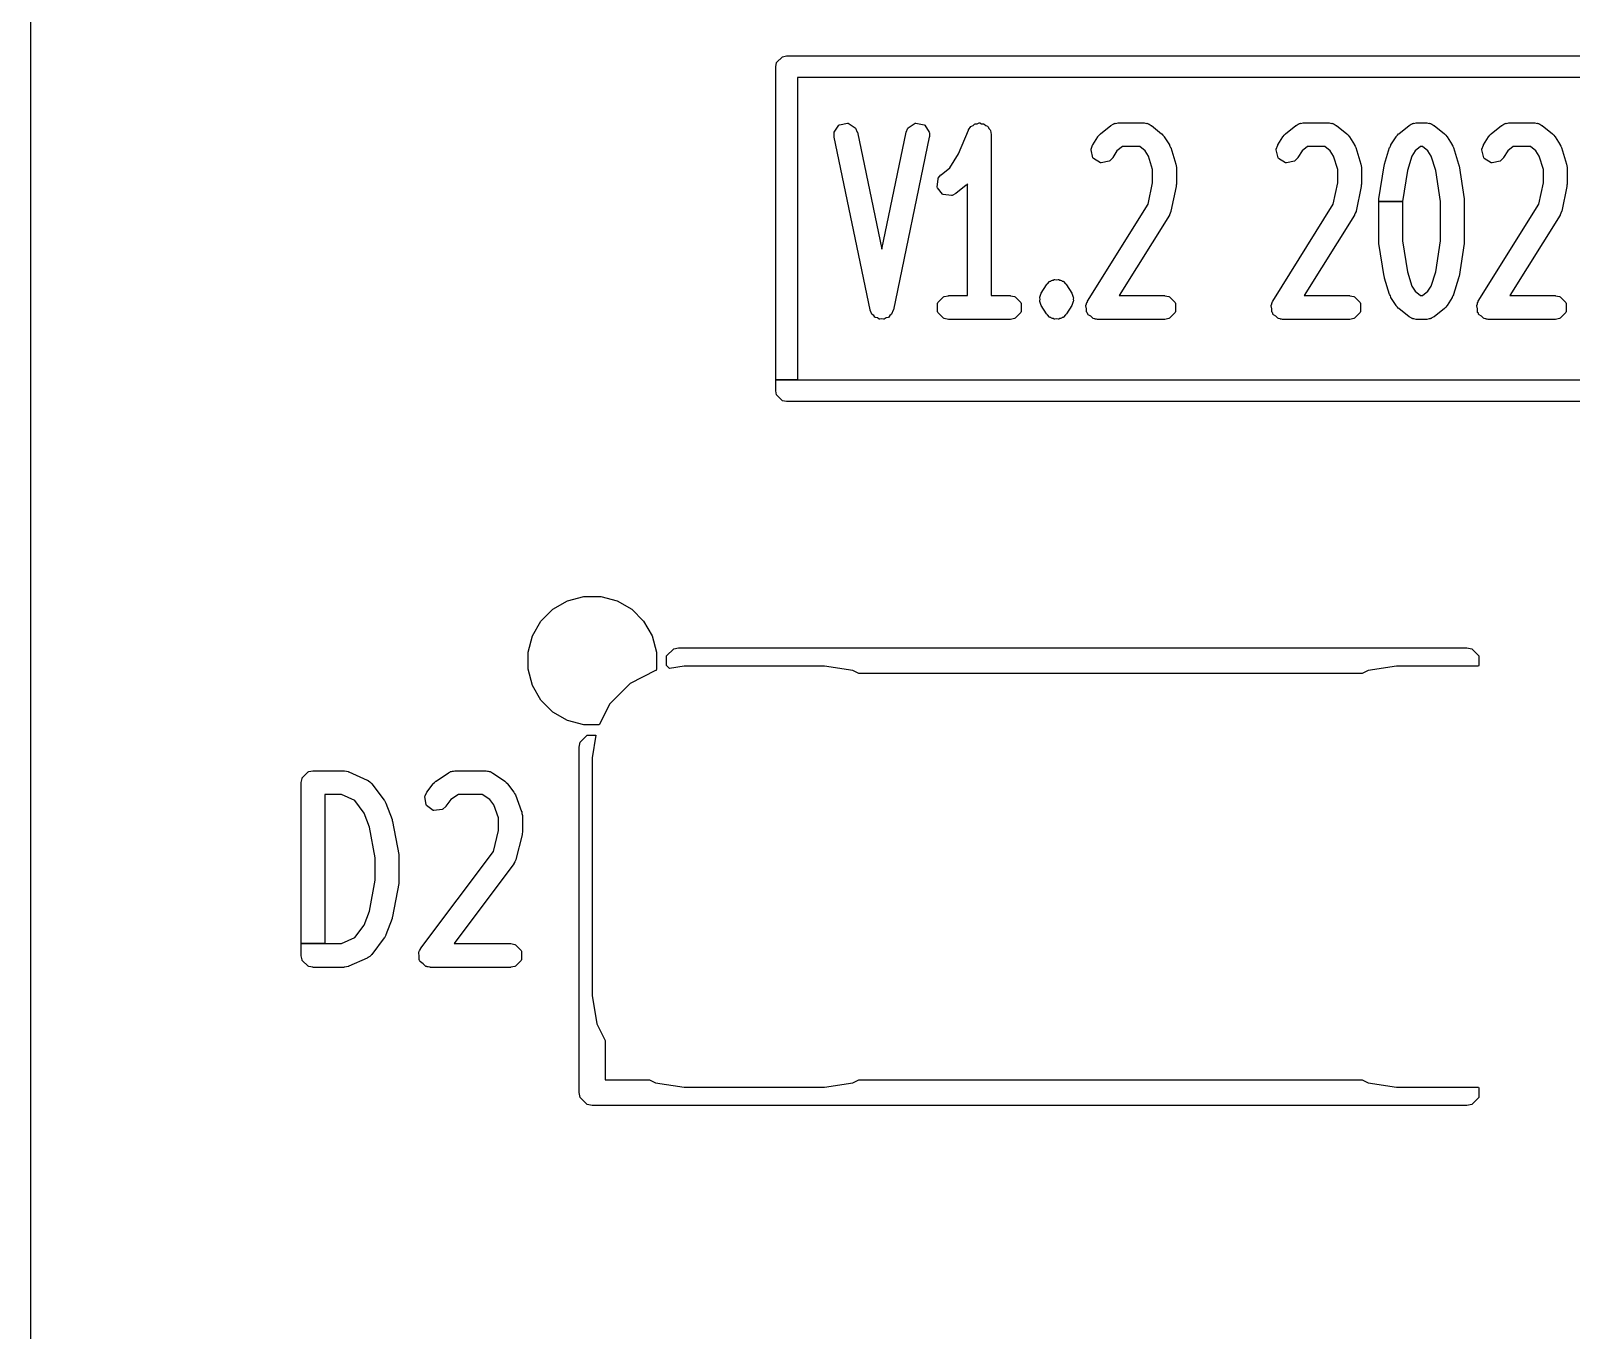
# Model space of a CAD drawing. Header units: millimetres. Extents: x 0 to 98, y 0 to 67.8.
# Drawn here: x 0 to 7.13, y 46.65 to 52.67 of the extents above; entities that cross this region are included whole.
import ezdxf

# ---------------------------------------------------------------- set-up
doc = ezdxf.new("R2010")
doc.units = ezdxf.units.MM
doc.layers.add('Edge.Cuts', color=254, linetype='CONTINUOUS', true_color=0xd0d2cd)

msp = doc.modelspace()

# ---------------------------------------------------------------- linework, layer by layer
at = {"layer": 'Edge.Cuts', "linetype": 'CONTINUOUS'}
for p, q in [((0, 0), (0, 67.8)), ((3.45, 52.5), (3.453806, 52.519134)), ((3.453806, 52.519134), (3.480866, 52.546194)), ((3.480866, 52.546194), (3.5, 52.55)), ((3.5, 52.55), (11, 52.55)), ((3.45, 51.05), (3.45, 52.5)), ((10.95, 52.45), (3.55, 52.45)), ((3.55, 52.45), (3.55, 51.05)), ((3.720505, 52.197155), (3.741477, 52.229166)), ((3.741477, 52.229166), (3.744639, 52.231321)), ((3.744639, 52.231321), (3.782102, 52.239125)), ((3.782102, 52.239125), (3.785862, 52.238412)), ((3.785862, 52.238412), (3.817873, 52.21744)), ((3.817873, 52.21744), (3.819735, 52.215213)), ((4.061222, 52.215214), (4.063084, 52.217441)), ((4.063084, 52.217441), (4.095095, 52.238413)), ((4.095095, 52.238413), (4.098855, 52.239126)), ((4.098855, 52.239126), (4.136318, 52.231321)), ((4.136318, 52.231321), (4.13948, 52.229166)), ((4.13948, 52.229166), (4.160453, 52.197156)), ((4.342554, 52.207123), (4.353427, 52.223321)), ((4.353427, 52.223321), (4.355674, 52.225157)), ((4.355674, 52.225157), (4.363898, 52.228545)), ((4.363898, 52.228545), (4.37019, 52.234835)), ((4.37019, 52.234835), (4.373725, 52.236299)), ((4.373725, 52.236299), (4.382733, 52.236299)), ((4.382733, 52.236299), (4.39106, 52.239728)), ((4.39106, 52.239728), (4.394887, 52.23972)), ((4.394887, 52.23972), (4.403097, 52.236299)), ((4.403097, 52.236299), (4.411993, 52.236299)), ((4.411993, 52.236299), (4.415529, 52.234835)), ((4.415529, 52.234835), (4.421899, 52.228465)), ((4.421899, 52.228465), (4.430211, 52.225001)), ((4.430211, 52.225001), (4.432911, 52.22229)), ((4.432911, 52.22229), (4.436296, 52.214068)), ((4.953738, 52.189958), (5.001357, 52.228053)), ((5.001357, 52.228053), (5.002178, 52.228588)), ((5.002178, 52.228588), (5.011773, 52.233564)), ((5.011773, 52.233564), (5.013046, 52.234836)), ((5.013046, 52.234836), (5.015605, 52.236203)), ((5.015605, 52.236203), (5.017649, 52.23661)), ((5.017649, 52.23661), (5.019498, 52.237568)), ((5.019498, 52.237568), (5.02235, 52.238099)), ((5.02235, 52.238099), (5.024137, 52.237901)), ((5.024137, 52.237901), (5.03474, 52.240009)), ((5.03474, 52.240009), (5.035715, 52.240105)), ((5.035715, 52.240105), (5.154763, 52.240105)), ((5.154763, 52.240105), (5.155738, 52.240009)), ((5.155738, 52.240009), (5.16634, 52.237901)), ((5.16634, 52.237901), (5.168129, 52.238099)), ((5.168129, 52.238099), (5.170981, 52.237568)), ((5.170981, 52.237568), (5.17283, 52.23661)), ((5.17283, 52.23661), (5.174872, 52.236203)), ((5.174872, 52.236203), (5.177433, 52.234835)), ((5.177433, 52.234835), (5.178704, 52.233564)), ((5.178704, 52.233564), (5.1883, 52.228588)), ((5.1883, 52.228588), (5.189122, 52.228053)), ((5.189122, 52.228053), (5.236741, 52.189957)), ((5.81088, 52.189958), (5.858499, 52.228053)), ((5.858499, 52.228053), (5.85932, 52.228588)), ((5.85932, 52.228588), (5.868915, 52.233564)), ((5.868915, 52.233564), (5.870188, 52.234836)), ((5.870188, 52.234836), (5.872747, 52.236203)), ((5.872747, 52.236203), (5.874791, 52.23661)), ((5.874791, 52.23661), (5.87664, 52.237568)), ((5.87664, 52.237568), (5.879492, 52.238099)), ((5.879492, 52.238099), (5.881279, 52.237901)), ((5.881279, 52.237901), (5.891882, 52.240009)), ((5.891882, 52.240009), (5.892857, 52.240105)), ((5.892857, 52.240105), (6.011905, 52.240105)), ((6.011905, 52.240105), (6.01288, 52.240009)), ((6.01288, 52.240009), (6.023482, 52.237901)), ((6.023482, 52.237901), (6.025271, 52.238099)), ((6.025271, 52.238099), (6.028123, 52.237568)), ((6.028123, 52.237568), (6.029972, 52.23661)), ((6.029972, 52.23661), (6.032014, 52.236203)), ((6.032014, 52.236203), (6.034575, 52.234835)), ((6.034575, 52.234835), (6.035846, 52.233564)), ((6.035846, 52.233564), (6.045442, 52.228588)), ((6.045442, 52.228588), (6.046264, 52.228053)), ((6.046264, 52.228053), (6.093883, 52.189957)), ((6.334689, 52.189958), (6.382308, 52.228053)), ((6.382308, 52.228053), (6.383129, 52.228588)), ((6.383129, 52.228588), (6.392724, 52.233564)), ((6.392724, 52.233564), (6.393997, 52.234836)), ((6.393997, 52.234836), (6.396556, 52.236203)), ((6.396556, 52.236203), (6.3986, 52.23661)), ((6.3986, 52.23661), (6.400449, 52.237568)), ((6.400449, 52.237568), (6.403301, 52.238099)), ((6.403301, 52.238099), (6.405088, 52.237901)), ((6.405088, 52.237901), (6.415691, 52.240009)), ((6.415691, 52.240009), (6.416666, 52.240105)), ((6.416666, 52.240105), (6.464285, 52.240105)), ((6.464285, 52.240105), (6.46526, 52.240009)), ((6.46526, 52.240009), (6.475862, 52.237901)), ((6.475862, 52.237901), (6.477651, 52.238099)), ((6.477651, 52.238099), (6.480503, 52.237568)), ((6.480503, 52.237568), (6.482352, 52.23661)), ((6.482352, 52.23661), (6.484394, 52.236203)), ((6.484394, 52.236203), (6.486955, 52.234835)), ((6.486955, 52.234835), (6.488226, 52.233564)), ((6.488226, 52.233564), (6.497822, 52.228588)), ((6.497822, 52.228588), (6.498644, 52.228053)), ((6.498644, 52.228053), (6.546263, 52.189957)), ((6.76326, 52.189958), (6.810879, 52.228053)), ((6.810879, 52.228053), (6.8117, 52.228588)), ((6.8117, 52.228588), (6.821295, 52.233564)), ((6.821295, 52.233564), (6.822568, 52.234836)), ((6.822568, 52.234836), (6.825127, 52.236203)), ((6.825127, 52.236203), (6.827171, 52.23661)), ((6.827171, 52.23661), (6.82902, 52.237568)), ((6.82902, 52.237568), (6.831872, 52.238099)), ((6.831872, 52.238099), (6.833659, 52.237901)), ((6.833659, 52.237901), (6.844262, 52.240009)), ((6.844262, 52.240009), (6.845237, 52.240105)), ((6.845237, 52.240105), (6.964285, 52.240105)), ((6.964285, 52.240105), (6.96526, 52.240009)), ((6.96526, 52.240009), (6.975862, 52.237901)), ((6.975862, 52.237901), (6.977651, 52.238099)), ((6.977651, 52.238099), (6.980503, 52.237568)), ((6.980503, 52.237568), (6.982352, 52.23661)), ((6.982352, 52.23661), (6.984394, 52.236203)), ((6.984394, 52.236203), (6.986955, 52.234835)), ((6.986955, 52.234835), (6.988226, 52.233564)), ((6.988226, 52.233564), (6.997822, 52.228588)), ((6.997822, 52.228588), (6.998644, 52.228053)), ((6.998644, 52.228053), (7.046263, 52.189957)), ((3.719687, 52.19437), (3.720505, 52.197155)), ((3.719863, 52.174862), (3.719687, 52.19437)), ((3.719968, 52.173887), (3.719863, 52.174862)), ((3.886634, 51.373887), (3.719968, 52.173887)), ((3.819735, 52.215213), (3.827363, 52.197258)), ((3.827363, 52.197258), (3.827656, 52.196323)), ((3.827656, 52.196323), (3.940478, 51.654775)), ((3.940478, 51.654775), (4.053301, 52.196323)), ((4.160989, 52.173887), (3.994322, 51.373887)), ((4.053301, 52.196323), (4.053594, 52.197258)), ((4.053594, 52.197258), (4.061222, 52.215214)), ((4.160453, 52.197156), (4.161271, 52.194371)), ((4.161094, 52.174862), (4.160989, 52.173887)), ((4.161271, 52.194371), (4.161094, 52.174862)), ((4.296207, 52.096144), (4.34209, 52.206259)), ((4.34209, 52.206259), (4.342554, 52.207123)), ((4.436296, 52.214068), (4.442589, 52.207775)), ((4.442589, 52.207775), (4.443957, 52.205214)), ((4.443957, 52.205214), (4.447763, 52.18608)), ((4.447763, 52.18608), (4.447859, 52.185105)), ((4.447859, 52.185105), (4.447859, 51.440105)), ((4.917647, 52.138065), (4.941456, 52.176159)), ((4.941456, 52.176159), (4.942054, 52.176935)), ((4.942054, 52.176935), (4.94771, 52.18295)), ((4.94771, 52.18295), (4.953036, 52.189274)), ((4.953036, 52.189274), (4.953738, 52.189958)), ((5.236741, 52.189957), (5.237442, 52.189273)), ((5.237442, 52.189273), (5.242757, 52.18296)), ((5.242757, 52.18296), (5.248424, 52.176936)), ((5.248424, 52.176936), (5.249022, 52.17616)), ((5.249022, 52.17616), (5.272831, 52.138065)), ((5.774789, 52.138065), (5.798598, 52.176159)), ((5.798598, 52.176159), (5.799196, 52.176935)), ((5.799196, 52.176935), (5.804852, 52.18295)), ((5.804852, 52.18295), (5.810178, 52.189274)), ((5.810178, 52.189274), (5.81088, 52.189958)), ((6.093883, 52.189957), (6.094584, 52.189273)), ((6.094584, 52.189273), (6.099899, 52.18296)), ((6.099899, 52.18296), (6.105566, 52.176936)), ((6.105566, 52.176936), (6.106164, 52.17616)), ((6.106164, 52.17616), (6.129973, 52.138065)), ((6.298598, 52.138065), (6.322407, 52.176159)), ((6.322407, 52.176159), (6.323005, 52.176935)), ((6.323005, 52.176935), (6.328661, 52.18295)), ((6.328661, 52.18295), (6.333987, 52.189274)), ((6.333987, 52.189274), (6.334689, 52.189958)), ((6.546263, 52.189957), (6.546964, 52.189273)), ((6.546964, 52.189273), (6.552279, 52.18296)), ((6.552279, 52.18296), (6.557946, 52.176936)), ((6.557946, 52.176936), (6.558544, 52.17616)), ((6.558544, 52.17616), (6.582354, 52.138065)), ((6.727169, 52.138065), (6.750978, 52.176159)), ((6.750978, 52.176159), (6.751576, 52.176935)), ((6.751576, 52.176935), (6.757232, 52.18295)), ((6.757232, 52.18295), (6.762558, 52.189274)), ((6.762558, 52.189274), (6.76326, 52.189958)), ((7.046263, 52.189957), (7.046964, 52.189273)), ((7.046964, 52.189273), (7.052279, 52.18296)), ((7.052279, 52.18296), (7.057946, 52.176936)), ((7.057946, 52.176936), (7.058544, 52.17616)), ((7.058544, 52.17616), (7.082353, 52.138065)), ((4.255946, 52.031726), (4.296207, 52.096144)), ((4.910102, 52.116048), (4.910298, 52.118944)), ((4.918707, 52.078759), (4.910102, 52.116048)), ((4.910298, 52.118944), (4.917211, 52.137187)), ((4.917211, 52.137187), (4.917647, 52.138065)), ((4.920929, 52.075643), (4.918707, 52.078759)), ((4.95338, 52.055362), (4.920929, 52.075643)), ((5.010329, 52.078989), (4.996961, 52.064781)), ((5.010927, 52.079765), (5.010329, 52.078989)), ((5.02977, 52.109917), (5.010927, 52.079765)), ((5.055007, 52.130105), (5.02977, 52.109917)), ((5.13547, 52.130105), (5.055007, 52.130105)), ((5.160707, 52.109916), (5.13547, 52.130105)), ((5.175803, 52.085762), (5.160707, 52.109916)), ((5.195001, 52.024333), (5.175803, 52.085762)), ((5.272831, 52.138065), (5.273267, 52.137186)), ((5.273267, 52.137186), (5.275407, 52.131535)), ((5.275407, 52.131535), (5.278305, 52.126223)), ((5.278305, 52.126223), (5.278687, 52.12532)), ((5.278687, 52.12532), (5.302497, 52.049129)), ((5.767244, 52.116048), (5.76744, 52.118944)), ((5.775849, 52.078759), (5.767244, 52.116048)), ((5.76744, 52.118944), (5.774353, 52.137187)), ((5.774353, 52.137187), (5.774789, 52.138065)), ((5.778071, 52.075643), (5.775849, 52.078759)), ((5.810522, 52.055362), (5.778071, 52.075643)), ((5.867471, 52.078989), (5.854103, 52.064781)), ((5.868069, 52.079765), (5.867471, 52.078989)), ((5.886912, 52.109917), (5.868069, 52.079765)), ((5.912149, 52.130105), (5.886912, 52.109917)), ((5.992612, 52.130105), (5.912149, 52.130105)), ((6.017849, 52.109916), (5.992612, 52.130105)), ((6.032945, 52.085762), (6.017849, 52.109916)), ((6.052143, 52.024333), (6.032945, 52.085762)), ((6.129973, 52.138065), (6.130409, 52.137186)), ((6.130409, 52.137186), (6.132549, 52.131535)), ((6.132549, 52.131535), (6.135447, 52.126223)), ((6.135447, 52.126223), (6.135829, 52.12532)), ((6.135829, 52.12532), (6.159639, 52.049129)), ((6.268932, 52.049129), (6.292742, 52.12532)), ((6.292742, 52.12532), (6.293124, 52.126223)), ((6.293124, 52.126223), (6.296019, 52.131533)), ((6.296019, 52.131533), (6.298162, 52.137187)), ((6.298162, 52.137187), (6.298598, 52.138065)), ((6.395623, 52.08576), (6.37514, 52.020213)), ((6.410721, 52.109917), (6.395623, 52.08576)), ((6.435958, 52.130105), (6.410721, 52.109917)), ((6.444992, 52.130105), (6.435958, 52.130105)), ((6.470229, 52.109916), (6.444992, 52.130105)), ((6.485327, 52.08576), (6.470229, 52.109916)), ((6.505809, 52.020216), (6.485327, 52.08576)), ((6.582354, 52.138065), (6.58279, 52.137187)), ((6.58279, 52.137187), (6.584933, 52.131529)), ((6.584933, 52.131529), (6.587828, 52.126222)), ((6.587828, 52.126222), (6.58821, 52.125319)), ((6.58821, 52.125319), (6.612019, 52.049129)), ((6.719624, 52.116048), (6.71982, 52.118944)), ((6.728229, 52.078759), (6.719624, 52.116048)), ((6.71982, 52.118944), (6.726733, 52.137187)), ((6.726733, 52.137187), (6.727169, 52.138065)), ((6.730451, 52.075643), (6.728229, 52.078759)), ((6.762902, 52.055362), (6.730451, 52.075643)), ((6.819851, 52.078989), (6.806483, 52.064781)), ((6.820449, 52.079765), (6.819851, 52.078989)), ((6.839292, 52.109917), (6.820449, 52.079765)), ((6.864529, 52.130105), (6.839292, 52.109917)), ((6.944992, 52.130105), (6.864529, 52.130105)), ((6.970229, 52.109916), (6.944992, 52.130105)), ((6.985325, 52.085762), (6.970229, 52.109916)), ((7.004523, 52.024333), (6.985325, 52.085762)), ((7.082353, 52.138065), (7.082789, 52.137186)), ((7.082789, 52.137186), (7.084929, 52.131535)), ((7.084929, 52.131535), (7.087827, 52.126223)), ((7.087827, 52.126223), (7.088209, 52.12532)), ((7.088209, 52.12532), (7.112019, 52.049129)), ((4.215643, 51.999482), (4.255946, 52.031726)), ((4.957154, 52.05473), (4.95338, 52.055362)), ((4.994443, 52.063335), (4.957154, 52.05473)), ((4.996961, 52.064781), (4.994443, 52.063335)), ((5.195001, 51.962205), (5.195001, 52.024333)), ((5.302497, 52.049129), (5.302697, 52.04817)), ((5.302697, 52.04817), (5.303476, 52.040881)), ((5.303476, 52.040881), (5.304905, 52.0337)), ((5.304905, 52.0337), (5.305001, 52.032724)), ((5.305001, 52.032724), (5.305001, 51.956534)), ((5.814296, 52.05473), (5.810522, 52.055362)), ((5.851585, 52.063335), (5.814296, 52.05473)), ((5.854103, 52.064781), (5.851585, 52.063335)), ((6.052143, 51.962205), (6.052143, 52.024333)), ((6.159639, 52.049129), (6.159839, 52.04817)), ((6.159839, 52.04817), (6.160618, 52.040881)), ((6.160618, 52.040881), (6.162047, 52.0337)), ((6.162047, 52.0337), (6.162143, 52.032724)), ((6.162143, 52.032724), (6.162143, 51.956534)), ((6.243278, 51.888834), (6.267087, 52.041215)), ((6.267087, 52.041215), (6.267332, 52.042163)), ((6.267332, 52.042163), (6.268401, 52.045082)), ((6.268401, 52.045082), (6.268732, 52.04817)), ((6.268732, 52.04817), (6.268932, 52.049129)), ((6.37514, 52.020213), (6.352619, 51.876071)), ((6.528333, 51.87607), (6.505809, 52.020216)), ((6.612019, 52.049129), (6.612219, 52.048169)), ((6.612219, 52.048169), (6.612548, 52.04508)), ((6.612548, 52.04508), (6.613618, 52.042164)), ((6.613618, 52.042164), (6.613864, 52.041215)), ((6.613864, 52.041215), (6.637674, 51.888834)), ((6.766676, 52.05473), (6.762902, 52.055362)), ((6.803965, 52.063335), (6.766676, 52.05473)), ((6.806483, 52.064781), (6.803965, 52.063335)), ((7.004523, 51.962205), (7.004523, 52.024333)), ((7.112019, 52.049129), (7.112219, 52.04817)), ((7.112219, 52.04817), (7.112998, 52.040881)), ((7.112998, 52.040881), (7.114427, 52.0337)), ((7.114427, 52.0337), (7.114523, 52.032724)), ((7.114523, 52.032724), (7.114523, 51.956534)), ((4.197009, 51.94317), (4.201235, 51.981205)), ((4.198074, 51.939495), (4.197009, 51.94317)), ((4.221979, 51.909613), (4.198074, 51.939495)), ((4.201235, 51.981205), (4.202379, 51.983873)), ((4.202379, 51.983873), (4.214942, 51.998798)), ((4.214942, 51.998798), (4.215643, 51.999482)), ((4.33198, 51.951682), (4.284361, 51.913586)), ((4.332681, 51.952366), (4.33198, 51.951682)), ((4.337859, 51.958518), (4.332681, 51.952366)), ((4.337859, 51.440105), (4.337859, 51.958518)), ((5.174347, 51.863076), (5.195001, 51.962205)), ((5.303845, 51.945316), (5.280035, 51.83103)), ((5.30395, 51.946291), (5.303845, 51.945316)), ((5.303991, 51.950972), (5.30395, 51.946291)), ((5.304905, 51.955558), (5.303991, 51.950972)), ((5.305001, 51.956534), (5.304905, 51.955558)), ((6.031489, 51.863076), (6.052143, 51.962205)), ((6.160987, 51.945316), (6.137177, 51.83103)), ((6.161092, 51.946291), (6.160987, 51.945316)), ((6.161133, 51.950972), (6.161092, 51.946291)), ((6.162047, 51.955558), (6.161133, 51.950972)), ((6.162143, 51.956534), (6.162047, 51.955558)), ((6.983869, 51.863076), (7.004523, 51.962205)), ((7.113367, 51.945316), (7.089557, 51.83103)), ((7.113472, 51.946291), (7.113367, 51.945316)), ((7.113513, 51.950972), (7.113472, 51.946291)), ((7.114427, 51.955558), (7.113513, 51.950972)), ((7.114523, 51.956534), (7.114427, 51.955558)), ((4.225331, 51.907767), (4.221979, 51.909613)), ((4.263366, 51.903541), (4.225331, 51.907767)), ((4.26622, 51.904071), (4.263366, 51.903541)), ((4.283539, 51.913051), (4.26622, 51.904071)), ((4.284361, 51.913586), (4.283539, 51.913051)), ((4.893837, 51.414255), (5.174347, 51.863076)), ((5.750979, 51.414255), (6.031489, 51.863076)), ((6.242619, 51.880343), (6.242715, 51.881318)), ((6.242619, 51.876071), (6.242619, 51.880343)), ((6.242619, 51.689867), (6.242619, 51.876071)), ((6.242619, 51.876071), (6.352619, 51.876071)), ((6.352619, 51.876071), (6.242619, 51.876071)), ((6.242715, 51.881318), (6.243358, 51.884555)), ((6.243222, 51.887856), (6.243278, 51.888834)), ((6.243358, 51.884555), (6.243222, 51.887856)), ((6.352619, 51.876071), (6.352619, 51.694141)), ((6.528333, 51.694142), (6.528333, 51.87607)), ((6.63773, 51.887854), (6.637592, 51.884556)), ((6.637592, 51.884556), (6.638237, 51.881319)), ((6.637674, 51.888834), (6.63773, 51.887854)), ((6.638237, 51.881319), (6.638333, 51.880343)), ((6.638333, 51.880343), (6.638333, 51.689867)), ((6.703359, 51.414255), (6.983869, 51.863076)), ((5.272831, 51.813098), (5.03971, 51.440105)), ((5.273267, 51.813976), (5.272831, 51.813098)), ((5.276353, 51.822123), (5.273267, 51.813976)), ((5.279742, 51.830095), (5.276353, 51.822123)), ((5.280035, 51.83103), (5.279742, 51.830095)), ((6.129973, 51.813098), (5.896852, 51.440105)), ((6.130409, 51.813976), (6.129973, 51.813098)), ((6.133495, 51.822123), (6.130409, 51.813976)), ((6.136884, 51.830095), (6.133495, 51.822123)), ((6.137177, 51.83103), (6.136884, 51.830095)), ((7.082353, 51.813098), (6.849232, 51.440105)), ((7.082789, 51.813976), (7.082353, 51.813098)), ((7.085875, 51.822123), (7.082789, 51.813976)), ((7.089264, 51.830095), (7.085875, 51.822123)), ((7.089557, 51.83103), (7.089264, 51.830095)), ((6.242715, 51.688892), (6.242619, 51.689867)), ((6.243358, 51.685657), (6.242715, 51.688892)), ((6.243222, 51.682354), (6.243358, 51.685657)), ((6.243278, 51.681376), (6.243222, 51.682354)), ((6.267087, 51.528995), (6.243278, 51.681376)), ((6.352619, 51.694141), (6.37514, 51.549999)), ((6.505809, 51.549996), (6.528333, 51.694142)), ((6.637674, 51.681376), (6.613864, 51.528995)), ((6.638237, 51.688891), (6.637592, 51.685656)), ((6.637592, 51.685656), (6.63773, 51.682356)), ((6.63773, 51.682356), (6.637674, 51.681376)), ((6.638333, 51.689867), (6.638237, 51.688891)), ((4.707768, 51.495271), (4.717327, 51.50543)), ((4.717327, 51.50543), (4.719844, 51.506876)), ((4.719844, 51.506876), (4.724182, 51.507878)), ((4.724182, 51.507878), (4.727332, 51.511026)), ((4.727332, 51.511026), (4.730867, 51.51249)), ((4.730867, 51.51249), (4.73532, 51.51249)), ((4.73532, 51.51249), (4.739094, 51.514849)), ((4.739094, 51.514849), (4.742868, 51.515481)), ((4.742868, 51.515481), (4.749998, 51.513837)), ((4.749998, 51.513837), (4.757133, 51.515482)), ((4.757133, 51.515482), (4.760907, 51.51485)), ((4.760907, 51.51485), (4.764683, 51.51249)), ((4.764683, 51.51249), (4.769135, 51.51249)), ((4.769135, 51.51249), (4.772671, 51.511026)), ((4.772671, 51.511026), (4.775819, 51.507878)), ((4.775819, 51.507878), (4.780157, 51.506876)), ((4.780157, 51.506876), (4.782673, 51.50543)), ((4.782673, 51.50543), (4.792228, 51.495275)), ((6.267332, 51.528046), (6.267087, 51.528995)), ((6.268401, 51.525129), (6.267332, 51.528046)), ((6.268732, 51.52204), (6.268401, 51.525129)), ((6.268932, 51.521081), (6.268732, 51.52204)), ((6.292742, 51.444891), (6.268932, 51.521081)), ((6.37514, 51.549999), (6.395624, 51.48445)), ((6.485327, 51.484453), (6.505809, 51.549996)), ((6.612019, 51.521081), (6.58821, 51.444891)), ((6.612219, 51.522041), (6.612019, 51.521081)), ((6.612548, 51.525131), (6.612219, 51.522041)), ((6.613618, 51.528045), (6.612548, 51.525131)), ((6.613864, 51.528995), (6.613618, 51.528045)), ((4.200272, 51.407775), (4.227332, 51.434835)), ((4.227332, 51.434835), (4.229893, 51.436203)), ((4.229893, 51.436203), (4.249027, 51.440009)), ((4.249027, 51.440009), (4.250002, 51.440105)), ((4.250002, 51.440105), (4.337859, 51.440105)), ((4.447859, 51.440105), (4.535716, 51.440105)), ((4.535716, 51.440105), (4.536691, 51.440009)), ((4.536691, 51.440009), (4.555825, 51.436203)), ((4.555825, 51.436203), (4.558386, 51.434835)), ((4.558386, 51.434835), (4.585446, 51.407775)), ((4.672006, 51.430332), (4.672203, 51.433228)), ((4.672203, 51.433228), (4.679117, 51.451471)), ((4.679117, 51.451471), (4.679552, 51.452349)), ((4.679552, 51.452349), (4.703361, 51.490445)), ((4.703361, 51.490445), (4.703957, 51.491219)), ((4.703957, 51.491219), (4.705187, 51.492529)), ((4.705187, 51.492529), (4.706643, 51.494567)), ((4.706643, 51.494567), (4.707768, 51.495271)), ((4.792228, 51.495275), (4.793359, 51.494568)), ((4.793359, 51.494568), (4.794814, 51.492528)), ((4.794814, 51.492528), (4.796042, 51.491223)), ((4.796042, 51.491223), (4.796641, 51.490446)), ((4.796641, 51.490446), (4.820451, 51.45235)), ((4.820451, 51.45235), (4.820886, 51.451472)), ((4.820886, 51.451472), (4.8278, 51.433229)), ((4.8278, 51.433229), (4.827997, 51.430333)), ((5.03971, 51.440105), (5.250001, 51.440105)), ((5.250001, 51.440105), (5.250976, 51.440009)), ((5.250976, 51.440009), (5.27011, 51.436203)), ((5.27011, 51.436203), (5.272671, 51.434835)), ((5.272671, 51.434835), (5.299731, 51.407775)), ((5.896852, 51.440105), (6.107143, 51.440105)), ((6.107143, 51.440105), (6.108118, 51.440009)), ((6.108118, 51.440009), (6.127252, 51.436203)), ((6.127252, 51.436203), (6.129813, 51.434835)), ((6.129813, 51.434835), (6.156873, 51.407775)), ((6.293124, 51.443988), (6.292742, 51.444891)), ((6.296022, 51.438673), (6.293124, 51.443988)), ((6.298163, 51.433025), (6.296022, 51.438673)), ((6.298598, 51.432147), (6.298163, 51.433025)), ((6.322407, 51.394051), (6.298598, 51.432147)), ((6.395624, 51.48445), (6.410719, 51.460298)), ((6.410719, 51.460298), (6.435959, 51.440105)), ((6.435959, 51.440105), (6.444991, 51.440105)), ((6.444991, 51.440105), (6.47023, 51.460298)), ((6.47023, 51.460298), (6.485327, 51.484453)), ((6.582354, 51.432146), (6.558544, 51.39405)), ((6.58279, 51.433024), (6.582354, 51.432146)), ((6.584936, 51.438689), (6.58279, 51.433024)), ((6.587827, 51.443988), (6.584936, 51.438689)), ((6.58821, 51.444891), (6.587827, 51.443988)), ((6.849232, 51.440105), (7.059523, 51.440105)), ((7.059523, 51.440105), (7.060498, 51.440009)), ((7.060498, 51.440009), (7.079632, 51.436203)), ((7.079632, 51.436203), (7.082193, 51.434835)), ((7.082193, 51.434835), (7.109253, 51.407775)), ((3.886927, 51.372952), (3.886634, 51.373887)), ((3.894556, 51.354996), (3.886927, 51.372952)), ((3.994029, 51.372952), (3.986401, 51.354997)), ((3.994322, 51.373887), (3.994029, 51.372952)), ((4.198808, 51.404239), (4.200272, 51.407775)), ((4.198808, 51.365971), (4.198808, 51.404239)), ((4.200272, 51.362435), (4.198808, 51.365971)), ((4.227332, 51.335375), (4.200272, 51.362435)), ((4.585446, 51.362435), (4.558386, 51.335375)), ((4.585446, 51.407775), (4.58691, 51.404239)), ((4.58691, 51.365971), (4.585446, 51.362435)), ((4.58691, 51.404239), (4.58691, 51.365971)), ((4.673651, 51.423198), (4.672006, 51.430332)), ((4.672007, 51.416067), (4.673651, 51.423198)), ((4.672203, 51.413171), (4.672007, 51.416067)), ((4.679116, 51.394928), (4.672203, 51.413171)), ((4.679552, 51.39405), (4.679116, 51.394928)), ((4.703361, 51.355956), (4.679552, 51.39405)), ((4.820451, 51.39405), (4.796641, 51.355955)), ((4.820887, 51.394928), (4.820451, 51.39405)), ((4.8278, 51.41317), (4.820887, 51.394928)), ((4.827997, 51.430333), (4.82635, 51.423198)), ((4.82635, 51.423198), (4.827996, 51.416066)), ((4.827996, 51.416066), (4.8278, 51.41317)), ((4.886292, 51.392238), (4.886488, 51.395134)), ((4.889283, 51.379278), (4.886292, 51.392238)), ((4.886488, 51.395134), (4.889283, 51.40251)), ((4.889283, 51.404239), (4.890746, 51.407773)), ((4.889283, 51.40251), (4.889283, 51.404239)), ((4.889283, 51.365971), (4.889283, 51.379278)), ((4.890747, 51.362435), (4.889283, 51.365971)), ((4.890746, 51.407773), (4.891602, 51.408631)), ((4.893895, 51.359287), (4.890747, 51.362435)), ((4.891602, 51.408631), (4.893402, 51.413377)), ((4.893402, 51.413377), (4.893837, 51.414255)), ((5.299731, 51.362435), (5.272671, 51.335375)), ((5.299731, 51.407775), (5.301195, 51.404239)), ((5.301195, 51.365971), (5.299731, 51.362435)), ((5.301195, 51.404239), (5.301195, 51.365971)), ((5.743434, 51.392238), (5.74363, 51.395134)), ((5.746425, 51.379278), (5.743434, 51.392238)), ((5.74363, 51.395134), (5.746425, 51.40251)), ((5.746425, 51.404239), (5.747888, 51.407773)), ((5.746425, 51.40251), (5.746425, 51.404239)), ((5.746425, 51.365971), (5.746425, 51.379278)), ((5.747889, 51.362435), (5.746425, 51.365971)), ((5.747888, 51.407773), (5.748744, 51.408631)), ((5.751037, 51.359287), (5.747889, 51.362435)), ((5.748744, 51.408631), (5.750544, 51.413377)), ((5.750544, 51.413377), (5.750979, 51.414255)), ((6.156873, 51.362435), (6.129813, 51.335375)), ((6.156873, 51.407775), (6.158337, 51.404239)), ((6.158337, 51.365971), (6.156873, 51.362435)), ((6.158337, 51.404239), (6.158337, 51.365971)), ((6.323005, 51.393275), (6.322407, 51.394051)), ((6.328661, 51.387262), (6.323005, 51.393275)), ((6.333987, 51.380936), (6.328661, 51.387262)), ((6.334689, 51.380252), (6.333987, 51.380936)), ((6.382308, 51.342157), (6.334689, 51.380252)), ((6.546263, 51.380253), (6.498644, 51.342157)), ((6.546964, 51.380937), (6.546263, 51.380253)), ((6.552282, 51.387257), (6.546964, 51.380937)), ((6.557945, 51.393273), (6.552282, 51.387257)), ((6.558544, 51.39405), (6.557945, 51.393273)), ((6.695814, 51.392238), (6.69601, 51.395134)), ((6.698805, 51.379278), (6.695814, 51.392238)), ((6.69601, 51.395134), (6.698805, 51.40251)), ((6.698805, 51.404239), (6.700268, 51.407773)), ((6.698805, 51.40251), (6.698805, 51.404239)), ((6.698805, 51.365971), (6.698805, 51.379278)), ((6.700269, 51.362435), (6.698805, 51.365971)), ((6.700268, 51.407773), (6.701124, 51.408631)), ((6.703417, 51.359287), (6.700269, 51.362435)), ((6.701124, 51.408631), (6.702924, 51.413377)), ((6.702924, 51.413377), (6.703359, 51.414255)), ((7.109253, 51.362435), (7.082193, 51.335375)), ((7.109253, 51.407775), (7.110717, 51.404239)), ((7.110717, 51.365971), (7.109253, 51.362435)), ((7.110717, 51.404239), (7.110717, 51.365971)), ((3.896418, 51.352769), (3.894556, 51.354996)), ((3.903501, 51.348128), (3.896418, 51.352769)), ((3.908143, 51.341044), (3.903501, 51.348128)), ((3.911306, 51.338889), (3.908143, 51.341044)), ((3.920538, 51.336967), (3.911306, 51.338889)), ((3.928428, 51.331797), (3.920538, 51.336967)), ((3.928428, 51.331796), (3.928428, 51.331797)), ((3.932188, 51.331084), (3.928428, 51.331796)), ((3.940479, 51.332813), (3.932188, 51.331084)), ((3.948768, 51.331085), (3.940479, 51.332813)), ((3.948769, 51.331085), (3.948768, 51.331085)), ((3.952528, 51.331798), (3.948769, 51.331085)), ((3.960413, 51.336965), (3.952528, 51.331798)), ((3.969651, 51.338889), (3.960413, 51.336965)), ((3.972814, 51.341044), (3.969651, 51.338889)), ((3.977454, 51.34813), (3.972814, 51.341044)), ((3.984539, 51.352769), (3.977454, 51.34813)), ((3.986401, 51.354997), (3.984539, 51.352769)), ((4.229893, 51.334007), (4.227332, 51.335375)), ((4.249027, 51.330201), (4.229893, 51.334007)), ((4.250002, 51.330105), (4.249027, 51.330201)), ((4.535716, 51.330105), (4.250002, 51.330105)), ((4.536691, 51.330201), (4.535716, 51.330105)), ((4.555825, 51.334007), (4.536691, 51.330201)), ((4.558386, 51.335375), (4.555825, 51.334007)), ((4.70396, 51.35518), (4.703361, 51.355956)), ((4.70518, 51.353884), (4.70396, 51.35518)), ((4.706642, 51.351834), (4.70518, 51.353884)), ((4.70777, 51.35113), (4.706642, 51.351834)), ((4.717327, 51.340971), (4.70777, 51.35113)), ((4.719845, 51.339525), (4.717327, 51.340971)), ((4.724181, 51.338525), (4.719845, 51.339525)), ((4.727331, 51.335375), (4.724181, 51.338525)), ((4.730867, 51.333911), (4.727331, 51.335375)), ((4.735319, 51.333911), (4.730867, 51.333911)), ((4.739093, 51.331552), (4.735319, 51.333911)), ((4.742868, 51.33092), (4.739093, 51.331552)), ((4.75, 51.332567), (4.742868, 51.33092)), ((4.757134, 51.33092), (4.75, 51.332567)), ((4.760908, 51.331552), (4.757134, 51.33092)), ((4.764683, 51.333911), (4.760908, 51.331552)), ((4.769136, 51.333911), (4.764683, 51.333911)), ((4.772671, 51.335376), (4.769136, 51.333911)), ((4.775817, 51.338524), (4.772671, 51.335376)), ((4.780156, 51.339524), (4.775817, 51.338524)), ((4.782674, 51.34097), (4.780156, 51.339524)), ((4.79223, 51.351128), (4.782674, 51.34097)), ((4.793358, 51.351832), (4.79223, 51.351128)), ((4.793361, 51.351834), (4.793358, 51.351832)), ((4.794816, 51.353877), (4.793361, 51.351834)), ((4.796041, 51.355177), (4.794816, 51.353877)), ((4.796641, 51.355955), (4.796041, 51.355177)), ((4.894897, 51.354949), (4.893895, 51.359287)), ((4.897119, 51.351834), (4.894897, 51.354949)), ((4.908395, 51.344787), (4.897119, 51.351834)), ((4.917807, 51.335375), (4.908395, 51.344787)), ((4.920368, 51.334007), (4.917807, 51.335375)), ((4.928103, 51.332469), (4.920368, 51.334007)), ((4.92957, 51.331552), (4.928103, 51.332469)), ((4.929572, 51.331551), (4.92957, 51.331552)), ((4.933346, 51.330921), (4.929572, 51.331551)), ((4.934519, 51.331193), (4.933346, 51.330921)), ((4.939501, 51.330201), (4.934519, 51.331193)), ((4.940477, 51.330105), (4.939501, 51.330201)), ((5.250001, 51.330105), (4.940477, 51.330105)), ((5.250976, 51.330201), (5.250001, 51.330105)), ((5.27011, 51.334007), (5.250976, 51.330201)), ((5.272671, 51.335375), (5.27011, 51.334007)), ((5.752039, 51.354949), (5.751037, 51.359287)), ((5.754261, 51.351834), (5.752039, 51.354949)), ((5.765537, 51.344787), (5.754261, 51.351834)), ((5.774949, 51.335375), (5.765537, 51.344787)), ((5.77751, 51.334007), (5.774949, 51.335375)), ((5.785245, 51.332469), (5.77751, 51.334007)), ((5.786712, 51.331552), (5.785245, 51.332469)), ((5.786714, 51.331551), (5.786712, 51.331552)), ((5.790488, 51.330921), (5.786714, 51.331551)), ((5.791661, 51.331193), (5.790488, 51.330921)), ((5.796643, 51.330201), (5.791661, 51.331193)), ((5.797619, 51.330105), (5.796643, 51.330201)), ((6.107143, 51.330105), (5.797619, 51.330105)), ((6.108118, 51.330201), (6.107143, 51.330105)), ((6.127252, 51.334007), (6.108118, 51.330201)), ((6.129813, 51.335375), (6.127252, 51.334007)), ((6.38313, 51.341622), (6.382308, 51.342157)), ((6.392722, 51.336649), (6.38313, 51.341622)), ((6.393996, 51.335375), (6.392722, 51.336649)), ((6.396558, 51.334007), (6.393996, 51.335375)), ((6.3986, 51.333602), (6.396558, 51.334007)), ((6.400448, 51.332643), (6.3986, 51.333602)), ((6.403303, 51.332112), (6.400448, 51.332643)), ((6.405086, 51.332311), (6.403303, 51.332112)), ((6.415691, 51.330201), (6.405086, 51.332311)), ((6.416666, 51.330105), (6.415691, 51.330201)), ((6.464285, 51.330105), (6.416666, 51.330105)), ((6.465261, 51.330201), (6.464285, 51.330105)), ((6.475864, 51.332311), (6.465261, 51.330201)), ((6.477649, 51.332112), (6.475864, 51.332311)), ((6.480504, 51.332643), (6.477649, 51.332112)), ((6.482351, 51.333602), (6.480504, 51.332643)), ((6.484393, 51.334007), (6.482351, 51.333602)), ((6.486956, 51.335376), (6.484393, 51.334007)), ((6.488228, 51.336649), (6.486956, 51.335376)), ((6.497821, 51.341622), (6.488228, 51.336649)), ((6.498644, 51.342157), (6.497821, 51.341622)), ((6.704419, 51.354949), (6.703417, 51.359287)), ((6.706641, 51.351834), (6.704419, 51.354949)), ((6.717917, 51.344787), (6.706641, 51.351834)), ((6.727329, 51.335375), (6.717917, 51.344787)), ((6.72989, 51.334007), (6.727329, 51.335375)), ((6.737625, 51.332469), (6.72989, 51.334007)), ((6.739092, 51.331552), (6.737625, 51.332469)), ((6.739094, 51.331551), (6.739092, 51.331552)), ((6.742868, 51.330921), (6.739094, 51.331551)), ((6.744041, 51.331193), (6.742868, 51.330921)), ((6.749023, 51.330201), (6.744041, 51.331193)), ((6.749999, 51.330105), (6.749023, 51.330201)), ((7.059523, 51.330105), (6.749999, 51.330105)), ((7.060498, 51.330201), (7.059523, 51.330105)), ((7.079632, 51.334007), (7.060498, 51.330201)), ((7.082193, 51.335375), (7.079632, 51.334007)), ((3.45, 51), (3.45, 51.05)), ((3.45, 51.05), (3.55, 51.05)), ((3.55, 51.05), (3.45, 51.05)), ((3.55, 51.05), (10.95, 51.05)), ((3.453806, 50.980866), (3.45, 51)), ((3.480866, 50.953806), (3.453806, 50.980866)), ((3.5, 50.95), (3.480866, 50.953806)), ((11, 50.95), (3.5, 50.95)), ((2.417372, 49.988006), (2.485195, 50.027164)), ((2.485195, 50.027164), (2.560842, 50.047433)), ((2.560842, 50.047433), (2.639158, 50.047433)), ((2.639158, 50.047433), (2.714805, 50.027164)), ((2.714805, 50.027164), (2.782628, 49.988006)), ((2.361994, 49.932628), (2.417372, 49.988006)), ((2.782628, 49.988006), (2.838006, 49.932628)), ((2.302567, 49.789158), (2.322836, 49.864805)), ((2.322836, 49.864805), (2.361994, 49.932628)), ((2.838006, 49.932628), (2.877164, 49.864805)), ((2.877164, 49.864805), (2.897433, 49.789158)), ((2.944567, 49.772961), (2.977039, 49.805433)), ((2.977039, 49.805433), (3, 49.81)), ((3, 49.81), (6.65, 49.81)), ((6.65, 49.81), (6.672961, 49.805433)), ((6.672961, 49.805433), (6.705433, 49.772961)), ((2.302567, 49.710842), (2.302567, 49.789158)), ((2.897433, 49.789158), (2.897433, 49.710842)), ((2.944567, 49.727039), (2.944567, 49.772961)), ((2.957324, 49.714282), (2.944567, 49.727039)), ((3.025, 49.725), (2.957324, 49.714282)), ((3.675, 49.725), (3.025, 49.725)), ((3.806332, 49.704199), (3.675, 49.725)), ((6.325, 49.725), (6.193668, 49.704199)), ((6.703394, 49.725), (6.325, 49.725)), ((6.705433, 49.727039), (6.703394, 49.725)), ((6.705433, 49.772961), (6.705433, 49.727039)), ((2.322836, 49.635195), (2.302567, 49.710842)), ((2.893668, 49.704199), (2.775191, 49.643832)), ((2.895741, 49.704528), (2.893668, 49.704199)), ((2.897433, 49.710842), (2.895741, 49.704528)), ((3.834199, 49.69), (3.806332, 49.704199)), ((6.165801, 49.69), (3.834199, 49.69)), ((6.193668, 49.704199), (6.165801, 49.69)), ((2.361994, 49.567372), (2.322836, 49.635195)), ((2.775191, 49.643832), (2.681168, 49.549809)), ((2.417372, 49.511994), (2.361994, 49.567372)), ((2.485195, 49.472836), (2.417372, 49.511994)), ((2.681168, 49.549809), (2.631621, 49.452567)), ((2.560842, 49.452567), (2.485195, 49.472836)), ((2.631621, 49.452567), (2.560842, 49.452567)), ((2.54, 49.35), (2.544567, 49.372961)), ((2.544567, 49.372961), (2.577039, 49.405433)), ((2.577039, 49.405433), (2.616699, 49.405433)), ((2.616699, 49.405433), (2.6, 49.3)), ((2.54, 47.75), (2.54, 49.35)), ((2.6, 49.3), (2.6, 48.2)), ((1.257413, 49.207775), (1.284473, 49.234835)), ((1.284473, 49.234835), (1.287034, 49.236203)), ((1.287034, 49.236203), (1.306168, 49.240009)), ((1.306168, 49.240009), (1.307143, 49.240105)), ((1.307143, 49.240105), (1.45, 49.240105)), ((1.45, 49.240105), (1.450972, 49.24001)), ((1.450972, 49.24001), (1.451505, 49.239905)), ((1.451505, 49.239905), (1.452376, 49.239967)), ((1.452376, 49.239967), (1.461244, 49.237968)), ((1.461244, 49.237968), (1.47011, 49.236203)), ((1.47011, 49.236203), (1.470874, 49.235795)), ((1.470874, 49.235795), (1.471411, 49.235673)), ((1.471411, 49.235673), (1.472338, 49.235365)), ((1.472338, 49.235365), (1.558052, 49.19727)), ((1.876635, 49.192773), (1.933778, 49.230868)), ((1.933778, 49.230868), (1.934642, 49.231329)), ((1.934642, 49.231329), (1.940549, 49.233769)), ((1.940549, 49.233769), (1.941617, 49.234836)), ((1.941617, 49.234836), (1.944175, 49.236203)), ((1.944175, 49.236203), (1.948554, 49.237076)), ((1.948554, 49.237076), (1.952676, 49.238776)), ((1.952676, 49.238776), (1.955562, 49.239057)), ((1.955562, 49.239057), (1.957038, 49.238763)), ((1.957038, 49.238763), (1.963311, 49.240009)), ((1.963311, 49.240009), (1.964286, 49.240105)), ((1.964286, 49.240105), (2.107143, 49.240105)), ((2.107143, 49.240105), (2.108118, 49.240009)), ((2.108118, 49.240009), (2.114389, 49.238763)), ((2.114389, 49.238763), (2.115867, 49.239057)), ((2.115867, 49.239057), (2.118754, 49.238776)), ((2.118754, 49.238776), (2.122876, 49.237075)), ((2.122876, 49.237075), (2.127253, 49.236203)), ((2.127253, 49.236203), (2.129813, 49.234835)), ((2.129813, 49.234835), (2.130879, 49.233769)), ((2.130879, 49.233769), (2.136787, 49.231329)), ((2.136787, 49.231329), (2.137651, 49.230868)), ((2.137651, 49.230868), (2.194794, 49.192773)), ((1.252143, 49.185105), (1.252239, 49.18608)), ((1.252143, 48.440105), (1.252143, 49.185105)), ((1.252239, 49.18608), (1.256045, 49.205214)), ((1.256045, 49.205214), (1.257413, 49.207775)), ((1.558052, 49.19727), (1.558904, 49.196786)), ((1.558904, 49.196786), (1.561345, 49.195063)), ((1.561345, 49.195063), (1.561897, 49.194984)), ((1.561897, 49.194984), (1.564527, 49.193757)), ((1.564527, 49.193757), (1.569447, 49.189345)), ((1.569447, 49.189345), (1.574843, 49.185537)), ((1.574843, 49.185537), (1.576627, 49.183246)), ((1.576627, 49.183246), (1.576825, 49.18273)), ((1.576825, 49.18273), (1.579052, 49.180733)), ((1.579052, 49.180733), (1.579714, 49.18001)), ((1.579714, 49.18001), (1.636857, 49.10382)), ((1.834571, 49.141916), (1.863143, 49.18001)), ((1.863143, 49.18001), (1.863805, 49.180733)), ((1.863805, 49.180733), (1.869995, 49.186285)), ((1.869995, 49.186285), (1.875876, 49.192152)), ((1.875876, 49.192152), (1.876635, 49.192773)), ((2.194794, 49.192773), (2.195553, 49.192152)), ((2.195553, 49.192152), (2.201433, 49.186284)), ((2.201433, 49.186284), (2.207624, 49.180733)), ((2.207624, 49.180733), (2.208286, 49.18001)), ((2.208286, 49.18001), (2.236857, 49.141915)), ((1.438328, 49.130105), (1.362143, 49.130105)), ((1.362143, 49.130105), (1.362143, 48.440105)), ((1.500299, 49.102564), (1.438328, 49.130105)), ((1.544123, 49.04413), (1.500299, 49.102564)), ((1.636857, 49.10382), (1.637365, 49.102982)), ((1.637365, 49.102982), (1.640318, 49.096823)), ((1.640318, 49.096823), (1.643923, 49.091011)), ((1.643923, 49.091011), (1.644356, 49.090132)), ((1.644356, 49.090132), (1.672927, 49.013941)), ((1.825186, 49.120618), (1.825628, 49.123487)), ((1.830597, 49.082734), (1.825186, 49.120618)), ((1.825628, 49.123487), (1.834063, 49.141078)), ((1.832547, 49.079441), (1.830597, 49.082734)), ((1.863161, 49.05648), (1.832547, 49.079441)), ((1.834063, 49.141078), (1.834571, 49.141916)), ((1.94549, 49.106475), (1.922571, 49.075914)), ((1.980938, 49.130105), (1.94549, 49.106475)), ((2.090491, 49.130105), (1.980938, 49.130105)), ((2.125937, 49.106475), (2.090491, 49.130105)), ((2.144123, 49.082225), (2.125937, 49.106475)), ((2.166428, 49.022749), (2.144123, 49.082225)), ((2.236857, 49.141915), (2.237365, 49.141077)), ((2.237365, 49.141077), (2.240318, 49.134918)), ((2.240318, 49.134918), (2.243923, 49.129106)), ((2.243923, 49.129106), (2.244356, 49.128227)), ((2.244356, 49.128227), (2.272927, 49.052036)), ((1.56825, 48.979791), (1.544123, 49.04413)), ((1.672927, 49.013941), (1.673179, 49.012993)), ((1.673179, 49.012993), (1.673793, 49.009241)), ((1.673793, 49.009241), (1.675212, 49.005707)), ((1.866868, 49.05553), (1.863161, 49.05648)), ((1.904752, 49.060941), (1.866868, 49.05553)), ((1.907383, 49.062168), (1.904752, 49.060941)), ((1.921909, 49.075191), (1.907383, 49.062168)), ((1.922571, 49.075914), (1.921909, 49.075191)), ((2.166428, 48.963306), (2.166428, 49.022749)), ((2.272927, 49.052036), (2.273179, 49.051088)), ((2.273179, 49.051088), (2.274606, 49.042376)), ((2.274606, 49.042376), (2.276332, 49.0337)), ((2.276332, 49.0337), (2.276428, 49.032724)), ((2.276428, 49.032724), (2.276428, 48.956534)), ((1.595, 48.837141), (1.56825, 48.979791)), ((1.675212, 49.005707), (1.675486, 49.004765)), ((1.675486, 49.004765), (1.704058, 48.852383)), ((2.142191, 48.866363), (2.166428, 48.963306)), ((2.274786, 48.943194), (2.246215, 48.828908)), ((2.274929, 48.944165), (2.274786, 48.943194)), ((2.275207, 48.949911), (2.274929, 48.944165)), ((2.276332, 48.955558), (2.275207, 48.949911)), ((2.276428, 48.956534), (2.276332, 48.955558)), ((1.806, 48.418105), (2.142191, 48.866363)), ((1.595, 48.73307), (1.595, 48.837141)), ((1.704058, 48.852383), (1.704144, 48.851406)), ((1.704144, 48.851406), (1.704097, 48.847275)), ((1.704097, 48.847275), (1.704904, 48.843224)), ((1.704904, 48.843224), (1.705, 48.842248)), ((1.705, 48.842248), (1.705, 48.727962)), ((2.236857, 48.809248), (1.96, 48.440105)), ((2.237368, 48.810092), (2.236857, 48.809248)), ((2.237419, 48.810201), (2.237368, 48.810092)), ((2.237552, 48.810346), (2.237419, 48.810201)), ((2.241637, 48.818994), (2.237552, 48.810346)), ((2.245801, 48.827677), (2.241636, 48.818995)), ((2.241636, 48.818995), (2.241637, 48.818994)), ((2.24583, 48.82787), (2.245801, 48.827677)), ((2.245876, 48.827965), (2.24583, 48.82787)), ((2.246215, 48.828908), (2.245876, 48.827965)), ((1.568251, 48.590417), (1.595, 48.73307)), ((1.704904, 48.726986), (1.704097, 48.722937)), ((1.704097, 48.722937), (1.704144, 48.718804)), ((1.705, 48.727962), (1.704904, 48.726986)), ((1.704058, 48.717827), (1.675486, 48.565445)), ((1.704144, 48.718804), (1.704058, 48.717827)), ((1.544125, 48.526083), (1.568251, 48.590417)), ((1.500298, 48.467648), (1.544125, 48.526083)), ((1.672927, 48.556269), (1.644356, 48.480079)), ((1.673179, 48.557217), (1.672927, 48.556269)), ((1.673793, 48.560971), (1.673179, 48.557217)), ((1.675212, 48.564503), (1.673793, 48.560971)), ((1.675486, 48.565445), (1.675212, 48.564503)), ((1.252143, 48.385105), (1.252143, 48.440105)), ((1.252143, 48.440105), (1.362143, 48.440105)), ((1.362143, 48.440105), (1.252143, 48.440105)), ((1.362143, 48.440105), (1.438328, 48.440105)), ((1.438328, 48.440105), (1.500298, 48.467648)), ((1.636857, 48.466391), (1.579714, 48.3902)), ((1.637366, 48.467229), (1.636857, 48.466391)), ((1.640322, 48.473395), (1.637366, 48.467229)), ((1.643923, 48.479199), (1.640322, 48.473395)), ((1.644356, 48.480079), (1.643923, 48.479199)), ((1.96, 48.440105), (2.221428, 48.440105)), ((2.221428, 48.440105), (2.222403, 48.440009)), ((2.222403, 48.440009), (2.241537, 48.436203)), ((2.241537, 48.436203), (2.244098, 48.434835)), ((1.252239, 48.38413), (1.252143, 48.385105)), ((1.256045, 48.364996), (1.252239, 48.38413)), ((1.257413, 48.362435), (1.256045, 48.364996)), ((1.558052, 48.37294), (1.472338, 48.334845)), ((1.558905, 48.373425), (1.558052, 48.37294)), ((1.561345, 48.375148), (1.558905, 48.373425)), ((1.561894, 48.375226), (1.561345, 48.375148)), ((1.564527, 48.376454), (1.561894, 48.375226)), ((1.569442, 48.380863), (1.564527, 48.376454)), ((1.574843, 48.384673), (1.569442, 48.380863)), ((1.576628, 48.386965), (1.574843, 48.384673)), ((1.576827, 48.387485), (1.576628, 48.386965)), ((1.579051, 48.389477), (1.576827, 48.387485)), ((1.579714, 48.3902), (1.579051, 48.389477)), ((1.796614, 48.396807), (1.797055, 48.399676)), ((1.798806, 48.381463), (1.796614, 48.396807)), ((1.797055, 48.399676), (1.798806, 48.403328)), ((1.798806, 48.404239), (1.80027, 48.407774)), ((1.798806, 48.403328), (1.798806, 48.404239)), ((1.798806, 48.365971), (1.798806, 48.381463)), ((1.80027, 48.362435), (1.798806, 48.365971)), ((1.80027, 48.407774), (1.801555, 48.409061)), ((1.801555, 48.409061), (1.805492, 48.417267)), ((1.805492, 48.417267), (1.806, 48.418105)), ((2.244098, 48.434835), (2.271158, 48.407775)), ((2.271158, 48.407775), (2.272622, 48.404239)), ((2.272622, 48.365971), (2.271158, 48.362435)), ((2.272622, 48.404239), (2.272622, 48.365971)), ((1.284473, 48.335375), (1.257413, 48.362435)), ((1.287034, 48.334007), (1.284473, 48.335375)), ((1.306168, 48.330201), (1.287034, 48.334007)), ((1.307143, 48.330105), (1.306168, 48.330201)), ((1.45, 48.330105), (1.307143, 48.330105)), ((1.450977, 48.330201), (1.45, 48.330105)), ((1.451509, 48.330308), (1.450977, 48.330201)), ((1.452376, 48.330244), (1.451509, 48.330308)), ((1.461213, 48.332238), (1.452376, 48.330244)), ((1.470109, 48.334007), (1.461213, 48.332238)), ((1.470873, 48.334417), (1.470109, 48.334007)), ((1.471405, 48.334536), (1.470873, 48.334417)), ((1.472338, 48.334845), (1.471405, 48.334536)), ((1.801732, 48.360973), (1.80027, 48.362435)), ((1.802026, 48.358922), (1.801732, 48.360973)), ((1.803976, 48.35563), (1.802026, 48.358922)), ((1.816371, 48.346334), (1.803976, 48.35563)), ((1.82733, 48.335375), (1.816371, 48.346334)), ((1.829891, 48.334007), (1.82733, 48.335375)), ((1.833859, 48.333218), (1.829891, 48.334007)), ((1.834591, 48.332669), (1.833859, 48.333218)), ((1.838298, 48.331719), (1.834591, 48.332669)), ((1.840098, 48.331977), (1.838298, 48.331719)), ((1.849025, 48.330201), (1.840098, 48.331977)), ((1.85, 48.330105), (1.849025, 48.330201)), ((2.221428, 48.330105), (1.85, 48.330105)), ((2.222403, 48.330201), (2.221428, 48.330105)), ((2.241537, 48.334007), (2.222403, 48.330201)), ((2.244098, 48.335375), (2.241537, 48.334007)), ((2.271158, 48.362435), (2.244098, 48.335375)), ((2.6, 48.2), (2.620801, 48.068668)), ((2.620801, 48.068668), (2.66, 47.991736)), ((2.66, 47.991736), (2.66, 47.81)), ((2.66, 47.81), (2.865801, 47.81)), ((2.865801, 47.81), (2.893668, 47.795801)), ((2.893668, 47.795801), (3.025, 47.775)), ((3.675, 47.775), (3.806332, 47.795801)), ((3.806332, 47.795801), (3.834199, 47.81)), ((3.834199, 47.81), (6.165801, 47.81)), ((6.165801, 47.81), (6.193668, 47.795801)), ((6.193668, 47.795801), (6.325, 47.775)), ((2.544567, 47.727039), (2.54, 47.75)), ((2.577039, 47.694567), (2.544567, 47.727039)), ((3.025, 47.775), (3.675, 47.775)), ((6.325, 47.775), (6.703394, 47.775)), ((6.705433, 47.727039), (6.672961, 47.694567)), ((6.703394, 47.775), (6.705433, 47.772961)), ((6.705433, 47.772961), (6.705433, 47.727039)), ((2.6, 47.69), (2.577039, 47.694567)), ((6.65, 47.69), (2.6, 47.69)), ((6.672961, 47.694567), (6.65, 47.69))]:
    msp.add_line(p, q, dxfattribs=at)

doc.saveas('drawing.dxf')
